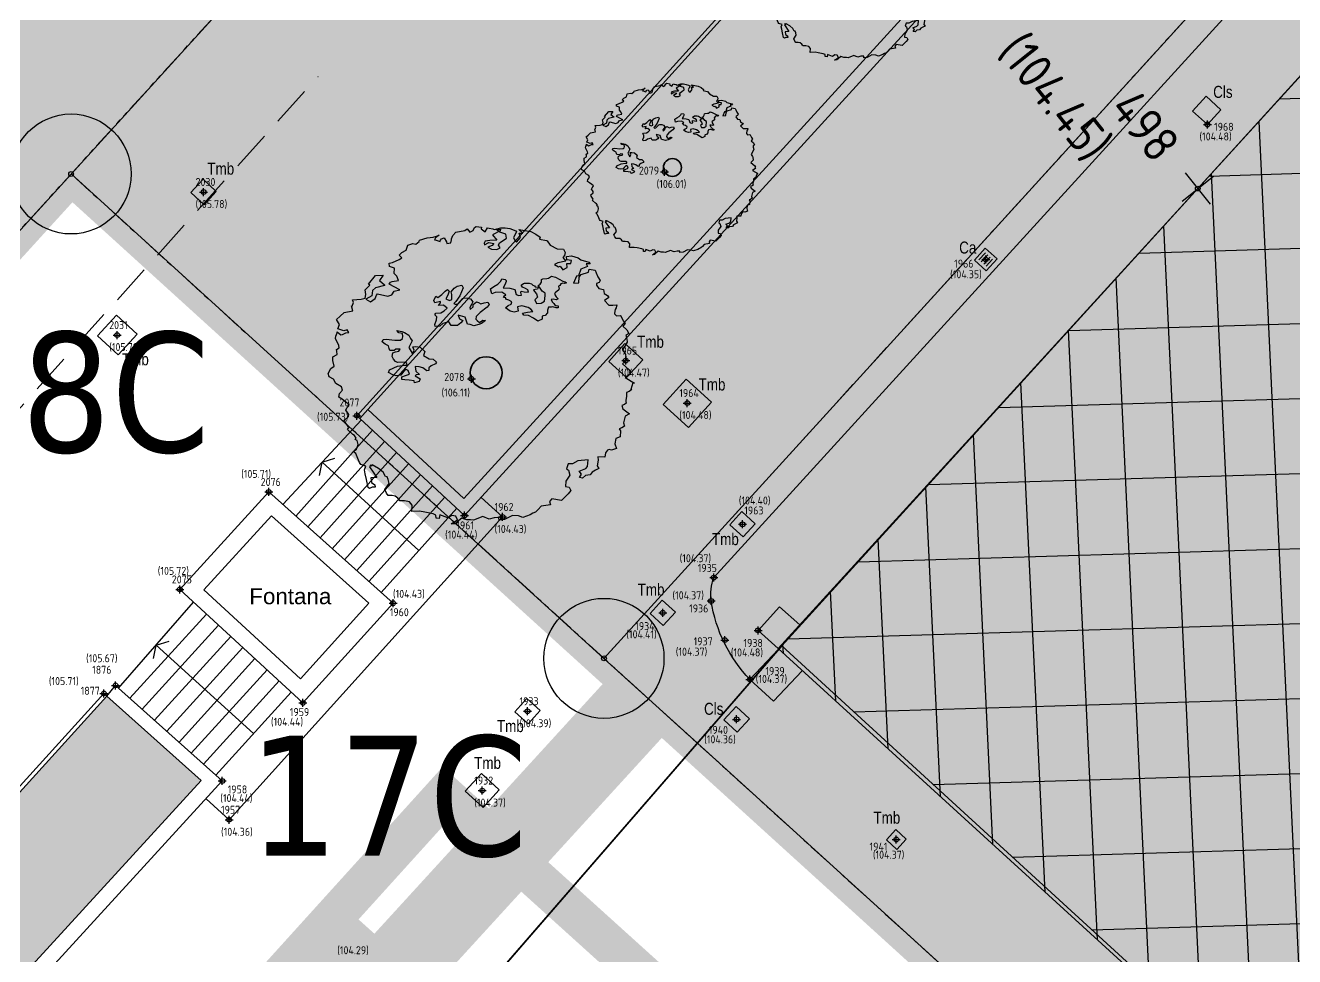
# Model space of a CAD drawing. Extents: x 9555 to 11275, y -8412 to -6382.
# Drawn here: x 10387.42 to 10419.14, y -7911.2 to -7887.91 of the extents above; entities that cross this region are included whole.
import ezdxf
from ezdxf.enums import TextEntityAlignment as Align

# ---------------------------------------------------------------- set-up
doc = ezdxf.new("R2010")
doc.units = 0
doc.header["$MEASUREMENT"] = 0
doc.header["$XCLIPFRAME"] = 2
doc.header["$PDMODE"] = 33
doc.header["$PDSIZE"] = 0.12
for name, pattern in [('DASHEDX2', [1.5, 1, -0.5]), ('PHANTOM2', [1.25, 0.625, -0.125, 0.125, -0.125, 0.125, -0.125]), ('TRATTEGGIATA', [0.75, 0.5, -0.25])]:
    doc.linetypes.add(name, pattern=pattern)
doc.layers.get('0').update_dxf_attribs({"color": 53, "lineweight": 50})
for name, color, linetype in [('01_PROG', 7, 'Continuous'), ('02_CAT', 7, 'Continuous'), ('Conf Lotti-Retino', 253, 'Continuous'), ('Conf Lotti_xLIMITE Comparto', 30, 'DASHEDX2'), ('Conf-N', 7, 'Continuous'), ('Conf-P', 2, 'Continuous'), ('Fgl-Cat_Txt-DivisioneAllegati', 161, 'DASHEDX2'), ('GE_9632-PUNTI', 8, 'Continuous'), ('GE_9632-SIMBOLI', 8, 'Continuous'), ('GEI-Nome_P', 6, 'Continuous'), ('GEI-Punti', 7, 'Continuous'), ('Gei-Punti_3D', 3, 'Continuous'), ('GEI-Quote_P', 3, 'Continuous'), ('GEI-Simboli', 6, 'Continuous'), ('Immagine', 181, 'Continuous'), ('Ril-Aiuola_Retino', 85, 'Continuous'), ('Ril-Albero', 104, 'Continuous'), ('Ril-Fabbr_Retino', 8, 'Continuous'), ('Ril-Fontana', 6, 'Continuous'), ('Ril-Muro', 6, 'Continuous'), ('Ril-Strada', 4, 'Continuous'), ('Ril-Strada_Marciapiede', 4, 'Continuous'), ('Ril-Struttura_Scale', 4, 'Continuous'), ('Ril-Tomb_CADITOIA-Chiusino', 5, 'Continuous'), ('Ril-Tomb_CEMENTO-Cls', 5, 'Continuous'), ('Ril-Tombino', 5, 'Continuous')]:
    doc.layers.add(name, color=color, linetype=linetype)
for name, color, linetype, lineweight in [('Conf Lotti', 2, 'PHANTOM2', 30), ('Fgl.957D_Estratto', 162, 'Continuous', 30), ('Fgl.957E_Estratto', 5, 'Continuous', 30), ('Fr01 Fgl. 957D', 140, 'Continuous', 30), ('Fr02 Fgl. 957E', 150, 'Continuous', 30), ('Ril-Albero_Tronco', 3, 'Continuous', 35), ('Ril-Fabbr', 9, 'Continuous', 30), ('x Area Rilievo', 1, 'Continuous', 15)]:
    doc.layers.add(name, color=color, linetype=linetype, lineweight=lineweight)
doc.layers.add('Gei-Nome_p(OFF)', color=251, linetype='Continuous', plot=False)
doc.styles.add('Arial', font='arial.ttf')
doc.styles.add('HELVLA', font='helvl', dxfattribs={"width": 0.8})
doc.styles.get("Standard").update_dxf_attribs({"font": 'isocp.shx'})
doc.styles.add('Tahoma', font='tahoma.ttf')
picture_1 = doc.add_image_def('image1.png', size_in_pixel=(3510, 4950))
picture_2 = doc.add_image_def('image2.png', size_in_pixel=(4950, 3510))
picture_3 = doc.add_image_def('image3.png', size_in_pixel=(3510, 4950))

# ---------------------------------------------------------------- blocks, each defined once
blk = doc.blocks.new('ALB_PINO')
at = {"layer": 'Ril-Albero'}
for points in [[(0.996, -1.089), (0.965, -1.084), (0.987, -1.048), (0.96, -1.019), (1.029, -0.991), (1.049, -0.971), (1.054, -0.9), (0.948, -0.913), (0.894, -0.943), (0.846, -0.942), (0.829, -0.995), (0.851, -1.007), (0.866, -1.058), (0.822, -1.122), (0.82, -1.177), (0.859, -1.184), (0.876, -1.219), (0.846, -1.254), (0.778, -1.322), (0.678, -1.303), (0.656, -1.332), (0.666, -1.365), (0.568, -1.38), (0.538, -1.414), (0.509, -1.441), (0.483, -1.452), (0.456, -1.471), (0.379, -1.497), (0.334, -1.481), (0.271, -1.478), (0.191, -1.519), (0.134, -1.525), (0.131, -1.501), (0.115, -1.498), (0.083, -1.5), (0.032, -1.515), (-0.035, -1.487), (-0.13, -1.526), (-0.161, -1.52), (-0.201, -1.521), (-0.253, -1.503), (-0.301, -1.543), (-0.32, -1.563), (-0.36, -1.564), (-0.296, -1.52), (-0.314, -1.484), (-0.353, -1.478), (-0.397, -1.502), (-0.479, -1.471), (-0.486, -1.509), (-0.517, -1.504), (-0.519, -1.472), (-0.549, -1.458), (-0.634, -1.443), (-0.688, -1.433), (-0.769, -1.435), (-0.765, -1.371), (-0.791, -1.335), (-0.845, -1.325), (-0.893, -1.325), (-0.899, -1.315), (-0.912, -1.297), (-0.94, -1.276), (-0.971, -1.271), (-1.011, -1.271), (-1.03, -1.244), (-1.048, -1.209), (-1.004, -1.145), (-1.013, -1.103), (-1.024, -1.077), (-1.039, -1.075), (-1.063, -1.03), (-1.112, -0.99), (-1.178, -0.954), (-1.188, -0.968), (-1.193, -0.951), (-1.205, -0.973), (-1.129, -1.082), (-1.193, -1.087), (-1.186, -1.136), (-1.15, -1.158), (-1.147, -1.183), (-1.179, -1.185), (-1.205, -1.196), (-1.219, -1.186), (-1.236, -1.103), (-1.25, -1.045), (-1.258, -1.003), (-1.244, -0.966), (-1.296, -0.948), (-1.309, -0.93), (-1.32, -0.904), (-1.348, -0.835), (-1.376, -0.814), (-1.34, -0.789), (-1.324, -0.744), (-1.332, -0.702), (-1.354, -0.691), (-1.343, -0.676), (-1.362, -0.649), (-1.377, -0.639), (-1.432, -0.589), (-1.42, -0.567), (-1.458, -0.512), (-1.461, -0.488), (-1.423, -0.454), (-1.419, -0.431), (-1.432, -0.413), (-1.451, -0.386), (-1.439, -0.364), (-1.419, -0.343), (-1.417, -0.328), (-1.445, -0.307), (-1.487, -0.275), (-1.523, -0.253), (-1.516, -0.214), (-1.486, -0.18), (-1.496, -0.146), (-1.554, -0.112), (-1.578, -0.067), (-1.621, -0.043), (-1.631, -0.01), (-1.606, 0.042), (-1.569, 0.067), (-1.583, 0.125), (-1.584, 0.165), (-1.539, 0.189), (-1.542, 0.222), (-1.546, 0.239), (-1.519, 0.258), (-1.523, 0.282), (-1.558, 0.352), (-1.554, 0.376), (-1.539, 0.413), (-1.538, 0.421), (-1.503, 0.391), (-1.486, 0.396), (-1.451, 0.413), (-1.451, 0.413), (-1.419, 0.415), (-1.438, 0.443), (-1.472, 0.433), (-1.532, 0.452), (-1.516, 0.497), (-1.546, 0.55), (-1.508, 0.583), (-1.469, 0.624), (-1.378, 0.64), (-1.393, 0.69), (-1.386, 0.689), (-1.371, 0.726), (-1.382, 0.752), (-1.293, 0.76), (-1.251, 0.769), (-1.244, 0.807), (-1.252, 0.856), (-1.203, 0.904), (-1.217, 0.914), (-1.142, 1.006), (-1.066, 1.007), (-1.102, 0.953), (-1.05, 0.908), (-1.052, 0.9), (-1.144, 0.877), (-1.173, 0.85), (-1.183, 0.796), (-1.245, 0.759), (-1.194, 0.734), (-1.148, 0.766), (-1.133, 0.803), (-1.123, 0.817), (-1.016, 0.79), (-0.973, 0.806), (-0.95, 0.842), (-0.892, 0.856), (-1.001, 0.915), (-0.989, 0.937), (-0.972, 0.942), (-0.906, 0.954), (-0.923, 0.997), (-0.949, 1.026), (-0.947, 1.081), (-1, 1.099), (-1.002, 1.131), (-0.969, 1.141), (-0.9, 1.169), (-0.872, 1.188), (-0.899, 1.216), (-0.87, 1.243), (-0.826, 1.267), (-0.809, 1.32), (-0.758, 1.335), (-0.727, 1.329), (-0.691, 1.355), (-0.688, 1.37), (-0.611, 1.396), (-0.546, 1.4), (-0.513, 1.41), (-0.487, 1.422), (-0.523, 1.396), (-0.535, 1.374), (-0.527, 1.373), (-0.475, 1.356), (-0.472, 1.371), (-0.461, 1.385), (-0.435, 1.396), (-0.411, 1.352), (-0.406, 1.335), (-0.365, 1.344), (-0.359, 1.375), (-0.358, 1.383), (-0.343, 1.42), (-0.313, 1.454), (-0.222, 1.47), (-0.195, 1.489), (-0.182, 1.471), (-0.169, 1.452), (-0.134, 1.47), (-0.121, 1.5), (-0.103, 1.512), (-0.049, 1.503), (-0.051, 1.487), (-0.009, 1.456), (0.015, 1.499), (0.03, 1.496), (0.069, 1.489), (0.083, 1.479), (0.148, 1.483), (0.145, 1.468), (0.066, 1.426), (0.111, 1.37), (0.039, 1.367), (-0.01, 1.36), (-0.022, 1.338), (-0.017, 1.321), (0.027, 1.345), (0.081, 1.336), (0.062, 1.315), (0.019, 1.299), (0.055, 1.276), (0.11, 1.274), (0.145, 1.292), (0.126, 1.319), (0.126, 1.319), (0.138, 1.341), (0.175, 1.367), (0.211, 1.392), (0.203, 1.433), (0.142, 1.452), (0.1, 1.484), (0.151, 1.499), (0.198, 1.498), (0.245, 1.49), (0.29, 1.474), (0.29, 1.474), (0.312, 1.462), (0.31, 1.454), (0.284, 1.395), (0.295, 1.369), (0.315, 1.349), (0.356, 1.398), (0.34, 1.441), (0.38, 1.442), (0.339, 1.481), (0.463, 1.459), (0.514, 1.433), (0.557, 1.402), (0.553, 1.379), (0.622, 1.366), (0.63, 1.365), (0.662, 1.319), (0.735, 1.282), (0.798, 1.278), (0.816, 1.243), (0.81, 1.212), (0.791, 1.192), (0.824, 1.154), (0.741, 1.137), (0.706, 1.119), (0.749, 1.096), (0.766, 1.101), (0.792, 1.064), (0.836, 1.088), (0.835, 1.128), (0.875, 1.129), (0.881, 1.16), (0.834, 1.168), (0.832, 1.2), (0.881, 1.208), (0.95, 1.187), (0.978, 1.166), (1.062, 1.143), (1.074, 1.125), (1.034, 1.124), (1.046, 1.098), (0.977, 1.071), (0.956, 1.002), (0.932, 0.999), (0.902, 0.924), (0.959, 0.93), (0.961, 0.986), (0.982, 1.014), (1.059, 1.04), (1.065, 1.071), (1.126, 1.06), (1.138, 1.034), (1.154, 0.991), (1.179, 0.954), (1.168, 0.933), (1.142, 0.921), (1.139, 0.906), (1.164, 0.869), (1.211, 0.861), (1.219, 0.819), (1.255, 0.797), (1.268, 0.779), (1.222, 0.747), (1.269, 0.699), (1.309, 0.699), (1.35, 0.7), (1.344, 0.669), (1.333, 0.655), (1.326, 0.616), (1.325, 0.609), (1.346, 0.589), (1.386, 0.59), (1.393, 0.588), (1.416, 0.536), (1.435, 0.509), (1.414, 0.481), (1.455, 0.442), (1.473, 0.406), (1.445, 0.387), (1.449, 0.363), (1.457, 0.321), (1.456, 0.314), (1.41, 0.234), (1.435, 0.198), (1.441, 0.188), (1.447, 0.132), (1.408, 0.091), (1.477, 0.03), (1.489, 0.012), (1.48, 0.006), (1.492, -0.02), (1.475, -0.025), (1.438, -0.051), (1.532, -0.107), (1.516, -0.105), (1.496, -0.173), (1.504, -0.174), (1.477, -0.193), (1.451, -0.205), (1.451, -0.245), (1.444, -0.283), (1.442, -0.299), (1.447, -0.316), (1.428, -0.328), (1.402, -0.34), (1.412, -0.373), (1.483, -0.426), (1.438, -0.45), (1.418, -0.518), (1.428, -0.552), (1.401, -0.571), (1.375, -0.582), (1.387, -0.6), (1.384, -0.664), (1.341, -0.68), (1.331, -0.734), (1.346, -0.785), (1.296, -0.8), (1.272, -0.795), (1.255, -0.8), (1.234, -0.829), (1.226, -0.875), (1.155, -0.87), (1.157, -0.903), (1.146, -0.964), (1.165, -0.992), (1.13, -1.009), (1.095, -1.027), (1.074, -1.055), (1.025, -1.062)], [(0.722, 0.669), (0.688, 0.681), (0.677, 0.679), (0.646, 0.676), (0.635, 0.647), (0.633, 0.619), (0.609, 0.591), (0.588, 0.587), (0.579, 0.583), (0.58, 0.554), (0.534, 0.532), (0.488, 0.563), (0.436, 0.592), (0.388, 0.596), (0.374, 0.616), (0.427, 0.625), (0.484, 0.632), (0.461, 0.656), (0.434, 0.674), (0.369, 0.693), (0.323, 0.682), (0.332, 0.635), (0.291, 0.627), (0.247, 0.637), (0.2, 0.672), (0.229, 0.695), (0.257, 0.707), (0.265, 0.731), (0.235, 0.751), (0.204, 0.759), (0.205, 0.774), (0.179, 0.779), (0.191, 0.793), (0.205, 0.806), (0.162, 0.833), (0.093, 0.828), (0.058, 0.814), (0.045, 0.867), (0.081, 0.891), (0.12, 0.915), (0.15, 0.945), (0.162, 0.97), (0.197, 0.965), (0.207, 0.954), (0.208, 0.942), (0.193, 0.907), (0.176, 0.878), (0.244, 0.875), (0.296, 0.86), (0.31, 0.81), (0.338, 0.797), (0.364, 0.8), (0.359, 0.83), (0.362, 0.844), (0.393, 0.835), (0.436, 0.833), (0.432, 0.855), (0.407, 0.871), (0.375, 0.886), (0.362, 0.905), (0.387, 0.922), (0.398, 0.926), (0.445, 0.926), (0.469, 0.918), (0.483, 0.906), (0.501, 0.899), (0.507, 0.889), (0.54, 0.883), (0.531, 0.865), (0.506, 0.86), (0.49, 0.858), (0.5, 0.841), (0.522, 0.816), (0.531, 0.78), (0.503, 0.752), (0.52, 0.715), (0.57, 0.72), (0.602, 0.74), (0.606, 0.763), (0.609, 0.8), (0.609, 0.823), (0.579, 0.844), (0.552, 0.886), (0.536, 0.901), (0.557, 0.916), (0.571, 0.936), (0.572, 0.963), (0.586, 0.971), (0.627, 0.975), (0.646, 0.976), (0.677, 0.997), (0.715, 0.986), (0.793, 0.946), (0.817, 0.941), (0.832, 0.929), (0.81, 0.922), (0.793, 0.925), (0.771, 0.919), (0.76, 0.902), (0.748, 0.895), (0.756, 0.865), (0.752, 0.856), (0.714, 0.825), (0.706, 0.811), (0.724, 0.785), (0.743, 0.764), (0.724, 0.753), (0.693, 0.76), (0.672, 0.758), (0.683, 0.734), (0.699, 0.717), (0.706, 0.705), (0.72, 0.696), (0.745, 0.69), (0.744, 0.671)], [(-0.5, 0.779), (-0.459, 0.809), (-0.424, 0.842), (-0.4, 0.861), (-0.381, 0.842), (-0.397, 0.803), (-0.417, 0.764), (-0.38, 0.748), (-0.353, 0.757), (-0.355, 0.807), (-0.361, 0.836), (-0.332, 0.874), (-0.3, 0.893), (-0.251, 0.905), (-0.238, 0.878), (-0.272, 0.796), (-0.315, 0.736), (-0.335, 0.716), (-0.32, 0.707), (-0.296, 0.709), (-0.244, 0.767), (-0.223, 0.774), (-0.19, 0.772), (-0.161, 0.762), (-0.138, 0.731), (-0.151, 0.704), (-0.17, 0.675), (-0.166, 0.652), (-0.134, 0.68), (-0.133, 0.705), (-0.099, 0.734), (-0.079, 0.726), (-0.055, 0.711), (-0.022, 0.723), (0.019, 0.73), (0.03, 0.706), (0.01, 0.678), (-0.062, 0.624), (-0.102, 0.58), (-0.106, 0.554), (-0.092, 0.538), (-0.068, 0.52), (-0.036, 0.542), (-0.006, 0.539), (-0.049, 0.509), (-0.074, 0.497), (-0.127, 0.486), (-0.164, 0.498), (-0.194, 0.503), (-0.217, 0.575), (-0.29, 0.595), (-0.275, 0.557), (-0.241, 0.539), (-0.26, 0.516), (-0.297, 0.488), (-0.363, 0.488), (-0.384, 0.526), (-0.449, 0.509), (-0.479, 0.482), (-0.527, 0.479), (-0.532, 0.5), (-0.513, 0.545), (-0.511, 0.578), (-0.53, 0.597), (-0.521, 0.615), (-0.467, 0.62), (-0.434, 0.641), (-0.403, 0.667), (-0.44, 0.697), (-0.491, 0.694), (-0.471, 0.722), (-0.472, 0.735), (-0.53, 0.722), (-0.541, 0.746), (-0.519, 0.791)], [(-0.743, -0.084), (-0.794, -0.076), (-0.842, -0.074), (-0.872, -0.071), (-0.872, -0.044), (-0.833, -0.028), (-0.791, -0.014), (-0.806, 0.023), (-0.832, 0.036), (-0.866, -0.001), (-0.882, -0.026), (-0.929, -0.032), (-0.966, -0.023), (-1.009, 0.003), (-0.999, 0.031), (-0.917, 0.066), (-0.844, 0.077), (-0.816, 0.077), (-0.819, 0.094), (-0.838, 0.109), (-0.916, 0.105), (-0.936, 0.115), (-0.958, 0.14), (-0.971, 0.167), (-0.966, 0.206), (-0.937, 0.216), (-0.903, 0.223), (-0.89, 0.242), (-0.932, 0.244), (-0.95, 0.228), (-0.996, 0.231), (-1.004, 0.251), (-1.01, 0.278), (-1.042, 0.294), (-1.075, 0.318), (-1.066, 0.342), (-1.032, 0.348), (-0.944, 0.335), (-0.884, 0.338), (-0.863, 0.354), (-0.861, 0.375), (-0.866, 0.405), (-0.904, 0.412), (-0.923, 0.435), (-0.872, 0.426), (-0.845, 0.416), (-0.8, 0.387), (-0.783, 0.352), (-0.764, 0.328), (-0.8, 0.26), (-0.762, 0.194), (-0.745, 0.232), (-0.757, 0.269), (-0.727, 0.272), (-0.682, 0.265), (-0.634, 0.219), (-0.647, 0.177), (-0.589, 0.143), (-0.548, 0.141), (-0.512, 0.11), (-0.524, 0.09), (-0.568, 0.072), (-0.594, 0.05), (-0.594, 0.024), (-0.613, 0.018), (-0.654, 0.051), (-0.692, 0.06), (-0.733, 0.064), (-0.728, 0.017), (-0.69, -0.018), (-0.724, -0.023), (-0.732, -0.033), (-0.682, -0.065), (-0.691, -0.09), (-0.739, -0.106)]]:
    blk.add_lwpolyline(points, close=True, dxfattribs=at)
at = {"layer": 'Ril-Albero', "const_width": 0.15, "flags": 128}
blk.add_lwpolyline([(-0.075, 0, 1), (0.075, 0, 1)], format="xyb", close=True, dxfattribs=at)
blk = doc.blocks.new('TCa-a')
at = {"layer": 'Ril-Tomb_CADITOIA-Chiusino'}
for p, q in [((-0.15, 0.15), (0.15, 0.15)), ((-0.15, 0.05), (0.15, 0.05)), ((-0.15, -0.05), (0.15, -0.05)), ((-0.15, -0.15), (0.15, -0.15))]:
    blk.add_line(p, q, dxfattribs=at)
blk.add_lwpolyline([(-0.25, -0.25), (0.25, -0.25), (0.25, 0.25), (-0.25, 0.25)], close=True, dxfattribs=at)
blk = doc.blocks.new('P-Lotto')
at = {"layer": 'Conf-N'}
blk.add_circle((0, 0), 1.5, dxfattribs=at)
at = {"layer": 'Conf-P'}
blk.add_point((0, 0), dxfattribs=at)
blk = doc.blocks.new('20043-1_Prog-Confini')
at = {"layer": 'Conf Lotti-Retino'}
h = blk.add_hatch(color=256, dxfattribs=at)
h.paths.add_polyline_path([(10440.904, -7860.831), (10481.594, -7897.835), (10443.955, -7939.223), (10455.053, -7949.315), (10501.476, -7898.267), (10547.189, -7848.002), (10411.97, -7725.031), (10340.578, -7745.23), (10225.512, -7871.756), (10219.572, -7866.354), (10165.524, -7925.785), (10195.694, -7953.18), (10249.907, -8002.481), (10270.622, -8021.32), (10278.897, -8012.22), (10188.639, -7930.138), (10307.726, -7799.19), (10366.912, -7853.014), (10397.984, -7881.272), (10388.565, -7891.63), (10401.881, -7903.74)])
h.paths.add_polyline_path([(10406.058, -7872.394), (10374.985, -7844.136), (10315.8, -7790.312), (10347.147, -7755.842), (10408.825, -7738.391), (10442.939, -7769.415), (10528.018, -7846.787), (10491.686, -7886.738), (10437.68, -7837.623)], flags=16)
for points in [[(10366.912, -7853.014), (10397.984, -7881.272), (10370.399, -7911.605), (10339.327, -7883.347)], [(10440.904, -7860.831), (10401.881, -7903.74), (10442.571, -7940.744), (10481.594, -7897.835)]]:
    blk.add_hatch(color=43, dxfattribs=at).paths.add_polyline_path(points)
at = {"layer": 'Conf Lotti'}
for p, q in [((10440.904, -7860.831), (10401.881, -7903.74)), ((10220.161, -8076.806), (10397.984, -7881.272)), ((10388.565, -7891.63), (10442.571, -7940.744))]:
    blk.add_line(p, q, dxfattribs=at)
at = {"layer": 'Conf Lotti_xLIMITE Comparto', "const_width": 1}
blk.add_lwpolyline([(10220.161, -8076.806), (10388.565, -7891.63), (10442.571, -7940.744), (10443.955, -7939.223), (10542.721, -8029.042), (10562.905, -8006.848), (10508.899, -7957.733), (10535.138, -7928.88), (10501.476, -7898.267), (10547.189, -7848.002), (10411.97, -7725.031), (10340.578, -7745.23), (10225.512, -7871.756), (10219.572, -7866.354), (10165.524, -7925.785), (10195.694, -7953.18), (10145.19, -8008.626)], close=True, dxfattribs=at)
at = {"layer": 'Conf-P'}
for p in [(10388.565, -7891.63), (10401.881, -7903.74)]:
    blk.add_blockref('P-Lotto', p, dxfattribs=at)
at = {"layer": 'Conf-N', "style": 'Tahoma'}
for s, p in [('18C', (10385.061, -7898.582)), ('17C', (10393.002, -7908.677))]:
    blk.add_text(s, height=3, dxfattribs=at).set_placement(p)
blk = doc.blocks.new('-Fgl. 957D Estratto Foglio Intero_PostFR1')
at = {"layer": 'Immagine'}
image = blk.add_image(picture_1, insert=(10047.107, -8052.467), size_in_units=(594.323, 838.148), rotation=0.001621, dxfattribs=at)
image.set_boundary_path([(307.502, 335.181), (3170.12, 4586.921)])
image.dxf.flags = 15
blk = doc.blocks.new('-Fgl. 957E Estratto Foglio Intero_PostFR2')
at = {"layer": 'Immagine'}
image = blk.add_image(picture_2, insert=(9917.284, -8422.509), size_in_units=(838.183, 594.348), rotation=0.00109, dxfattribs=at)
image.set_boundary_path([(308.756, 193.629), (4680.161, 3410.458)])
image.dxf.flags = 15
blk = doc.blocks.new('-Fgl. 958 Estratto Foglio Intero_PostFR3')
at = {"layer": 'Immagine'}
image = blk.add_image(picture_3, insert=(9716.786, -8308.175), size_in_units=(1485.814, 2095.379), rotation=-0.001044, dxfattribs=at)
image.set_boundary_path([(486.986, 415.0435), (2987.88, 4584.8433)])
image.dxf.flags = 15
blk = doc.blocks.new('- Fogli_Unione (Estratti_20043_SpostatoComeAll.957E_SuRIL_PostFR1-FR2-FR3 (2021-02-08)')
for name in ['-Fgl. 958 Estratto Foglio Intero_PostFR3', '-Fgl. 957D Estratto Foglio Intero_PostFR1', '-Fgl. 957E Estratto Foglio Intero_PostFR2']:
    blk.add_blockref(name, (0, 0))
blk = doc.blocks.new('2493-1_PostFRAZ')
at = {"layer": 'Fgl.957D_Estratto', "lineweight": -3}
h = blk.add_hatch(dxfattribs=at)
h.set_pattern_fill('ANSI31', color=174, scale=15, angle=316.7312, style=0)
h.set_pattern_definition([(1.731223, (-72.3912, -337.6289), (-0.05664553, 1.87414415), [])])
h.paths.add_polyline_path([(10406.326, -7903.43), (10440.256, -7866.1), (10476.367, -7899.375), (10465.25, -7911.56), (10464.321, -7910.712), (10463.938, -7911.067), (10461.905, -7909.213), (10462.256, -7908.828), (10461.514, -7908.151), (10453.625, -7916.905), (10457.308, -7920.266), (10442.462, -7936.539)])
at = {"layer": 'Fgl-Cat_Txt-DivisioneAllegati', "const_width": 2}
blk.add_lwpolyline([(10702.686, -8099.801), (10705.703, -8097.601), (10664.995, -8032.71), (10624.259, -7971.584), (10623.508, -7972.543), (10605.077, -7944.282), (10562.182, -7879.895), (10525.19, -7921.143), (10505.715, -7903.79), (10497.194, -7913.056), (10472.275, -7892.921), (10440.452, -7863.619), (10396.214, -7912.031), (10395.176, -7911.098), (10388.238, -7918.529), (10387.581, -7917.808), (10339.974, -7969.724), (10333.592, -7976.514), (10323.136, -7967.248), (10242.662, -7892.829), (10231.648, -7862.037)], dxfattribs=at)
at = {"layer": 'Fgl.957D_Estratto'}
blk.add_lwpolyline([(10246.977, -7899.376), (10263.113, -7914.548), (10321.693, -7968.84), (10333.582, -7979.537), (10341.571, -7971.121), (10387.518, -7920.834), (10388.261, -7921.57), (10395.947, -7913.339), (10396.94, -7914.254), (10406.326, -7903.43), (10440.256, -7866.1), (10476.367, -7899.375), (10497.156, -7915.257), (10506.086, -7905.521), (10525.673, -7923.37), (10562.243, -7882.954)], dxfattribs=at)
at = {"layer": 'Fgl.957E_Estratto'}
for points in [[(10701.597, -8098.12), (10703.243, -8096.898), (10670.76, -8043.613), (10623.97, -7975.197), (10619.426, -7968.79), (10603.554, -7945.285), (10562.243, -7882.954), (10525.673, -7923.37), (10506.086, -7905.521), (10497.156, -7915.257), (10476.367, -7899.375), (10440.256, -7866.1), (10406.326, -7903.43), (10396.94, -7914.254), (10395.947, -7913.339), (10388.261, -7921.57), (10387.518, -7920.834), (10341.571, -7971.121), (10333.582, -7979.537), (10321.693, -7968.84), (10263.113, -7914.548), (10246.977, -7899.376)], [(10406.326, -7903.43), (10442.462, -7936.539), (10457.308, -7920.266), (10453.625, -7916.905), (10461.514, -7908.151), (10462.256, -7908.828), (10461.905, -7909.213), (10463.938, -7911.067), (10464.321, -7910.712), (10465.25, -7911.56), (10476.367, -7899.375)]]:
    blk.add_lwpolyline(points, dxfattribs=at)
at = {"layer": 'Fr01 Fgl. 957D'}
for p, q in [((10319.878, -7967.157), (10397.984, -7881.272)), ((10401.881, -7903.74), (10388.565, -7891.63))]:
    blk.add_line(p, q, dxfattribs=at)
blk.add_lwpolyline([(10478.625, -7901.1), (10481.594, -7897.835), (10440.904, -7860.831), (10401.881, -7903.74), (10404.216, -7905.864)], dxfattribs=at)
at = {"layer": 'Fr02 Fgl. 957E'}
blk.add_lwpolyline([(10404.216, -7905.864), (10442.571, -7940.744), (10478.625, -7901.1)], dxfattribs=at)
at = {"layer": '02_CAT'}
blk.add_blockref('- Fogli_Unione (Estratti_20043_SpostatoComeAll.957E_SuRIL_PostFR1-FR2-FR3 (2021-02-08)', (2.401, 6.764), dxfattribs=at)

msp = doc.modelspace()

# ---------------------------------------------------------------- hatches: boundary and pattern name
at = {"layer": 'Ril-Aiuola_Retino'}
h = msp.add_hatch(dxfattribs=at)
h.set_pattern_fill('TEXTURE', color=256, scale=1.5, angle=90)
h.set_pattern_definition([(90, (-0.72, 1.08), (-1.14, 0.66), [0.06, -1.005, 0.045, -0.435, 0.09, -1.065]), (100, (-1.335, 0.795), (-1.42672142, 0.40338068), [0.105, -0.255, 0.135, -0.795, 0.075, -0.99]), (110, (-0.855, 0.645), (-1.104881267, 0.66735477), [0.12, -0.825, 0.105, -0.615, 0.075, -0.48]), (120, (-0.765, 1.08), (-1.27025934, -0.10984628), [0.075, -0.495, 0.06, -0.735, 0.045, -0.975]), (130, (-1.095, 0.66), (-1.081851777, 0.169179587), [0.06, -0.66, 0.045, -0.42, 0.12, -0.765]), (140, (-0.555, 0.885), (-1.17866747, -0.40123932), [0.03, -0.555, 0.075, -0.915, 0.09, -0.465]), (150, (-0.66, 0.93), (-1.11853829, -0.49736515), [0.075, -0.615, 0.03, -0.72, 0.06, -0.555]), (160, (-0.48, 0.765), (-1.07793424, -0.54946135), [0.045, -0.285, 0.09, -0.48, 0.06, -0.66]), (170, (-1.365, 0.84), (-0.82359725, -1.04282672), [0.105, -0.66, 0.045, -0.78, 0.09, -0.735]), (180, (-0.72, 0.93), (-0.555, -1.32), [0.09, -0.465, 0.06, -0.915, 0.03, -0.93]), (190, (-1.185, 0.69), (-0.72572646, -1.239857295), [0.105, -0.585, 0.09, -0.48, 0.105, -1.095]), (200, (-0.33, 0.585), (-0.40845569, -1.20220171), [0.12, -0.39, 0.06, -0.795, 0.09, -0.87]), (210, (-0.51, 0.18), (-0.14246134, -1.43324972), [0.075, -1.005, 0.09, -0.465, 0.105, -0.615]), (220, (-0.18, 0.51), (-0.356330406, -1.395538836), [0.045, -0.33, 0.06, -0.645, 0.12, -0.84]), (230, (-1.38, 0.06), (0.17102844, -1.10298426), [0.09, -0.54, 0.105, -0.465, 0.06, -0.63]), (240, (-0.09, 1.305), (0.60383629, -1.02412486), [0.06, -0.42, 0.12, -0.93, 0.105, -0.855]), (250, (-0.93, 0.315), (0.81214345, -1.18950537), [0.09, -0.63, 0.075, -0.57, 0.06, -0.915]), (260, (-0.57, 0.405), (0.845615826, -1.078220235), [0.135, -0.495, 0.09, -0.675, 0.12, -0.66])])
h.paths.add_polyline_path([(10421.277, -7874.588), (10418.837, -7872.375), (10418.767, -7872.375), (10415.857, -7875.578), (10418.298, -7877.866)])
h.paths.add_polyline_path([(10418.625, -7874.349, -1), (10419.125, -7874.349, -1)], flags=16)
h.paths.add_polyline_path([(10366.64, -7934.316), (10366.22, -7933.14, -0.221447), (10363.715, -7933.153), (10356.141, -7941.233), (10348.064, -7950.231, 0.679608), (10350.238, -7952.359), (10350.758, -7952.048), (10350.541, -7951.847), (10357.644, -7944.175)])
h.paths.add_polyline_path([(10356.517, -7942.781), (10356.15, -7943.19), (10355.74, -7942.823), (10356.108, -7942.413)], flags=16)
h.paths.add_polyline_path([(10354.108, -7945.641), (10353.574, -7946.236), (10352.979, -7945.701), (10353.513, -7945.106)], flags=16)
h.paths.add_polyline_path([(10376.527, -7923.496), (10374.281, -7921.441), (10374.273, -7921.441), (10371.294, -7924.727), (10371.191, -7925.686), (10370.474, -7926.5), (10370.474, -7926.451), (10369.553, -7926.669), (10369.065, -7927.265), (10372.366, -7928.042)])
edge = h.paths.add_edge_path(flags=16)
edge.add_ellipse((10370.869, -7926.24), major_axis=(-0.158, -0.158), ratio=0.447214, start_angle=0, end_angle=360)
edge.add_line((10371.033, -7926.24), (10370.988, -7926.24))
edge.add_ellipse((10370.869, -7926.24), major_axis=(-0.158, -0.158), ratio=0.447214, start_angle=0, end_angle=360)
edge.add_line((10370.705, -7926.24), (10370.749, -7926.24))
edge = h.paths.add_edge_path(flags=16)
edge.add_ellipse((10370.869, -7926.24), major_axis=(-0.158, -0.158), ratio=0.447214, start_angle=0, end_angle=360)
h.paths.add_polyline_path([(10391.814, -7906.792), (10389.46, -7904.684), (10376.513, -7918.969), (10378.775, -7921.04)])
h.paths.add_polyline_path([(10449.631, -7852.169), (10445.877, -7854.903), (10443.598, -7857.444), (10467.061, -7878.931), (10468.6, -7877.263), (10459.662, -7865.327)])
h.paths.add_polyline_path([(10447.756, -7858.176, -1), (10447.256, -7858.176, -1)], flags=16)
h.paths.add_polyline_path([(10452.923, -7862.827, -1), (10452.423, -7862.827, -1)], flags=16)
h.paths.add_polyline_path([(10457.617, -7867.317, -1), (10457.117, -7867.317, -1)], flags=16)
h.paths.add_polyline_path([(10461.858, -7871.503, -1), (10461.458, -7871.503, -1)], flags=16)
h.paths.add_polyline_path([(10466.48, -7875.691, -1), (10465.98, -7875.691, -1)], flags=16)
h.paths.add_polyline_path([(10442.633, -7852.719), (10439.683, -7850.073), (10437.07, -7852.987), (10438.942, -7854.663), (10439.942, -7853.545), (10440.925, -7854.546)])
h.paths.add_polyline_path([(10439.601, -7851.025, -1), (10440.201, -7851.025, -1)], flags=16)
h.paths.add_polyline_path([(10436.565, -7857.765), (10434.075, -7855.528), (10421.405, -7869.471), (10423.884, -7871.719)])
h.paths.add_polyline_path([(10432.223, -7859.253, -1), (10432.723, -7859.253, -1)], flags=16)
h.paths.add_polyline_path([(10428.227, -7864.357, -1), (10427.727, -7864.357, -1)], flags=16)
h.paths.add_polyline_path([(10423.728, -7869.501, -1), (10423.128, -7869.501, -1)], flags=16)
h.paths.add_polyline_path([(10415.899, -7880.521), (10413.419, -7878.239), (10395.983, -7897.519), (10398.381, -7899.745)])
h.paths.add_polyline_path([(10412.528, -7881.195, -1), (10413.228, -7881.195, -1)], flags=16)
h.paths.add_polyline_path([(10408.427, -7886.461, -1), (10407.927, -7886.461, -1)], flags=16)
h.paths.add_polyline_path([(10403.817, -7891.468, -1), (10403.367, -7891.468, -1)], flags=16)
h.paths.add_polyline_path([(10399.337, -7896.598, -1), (10398.537, -7896.598, -1)], flags=16)
edge = h.paths.add_edge_path()
edge.add_line((10337.975, -7966.122), (10345.57, -7957.795))
edge.add_arc((10344.121, -7956.981), 1.662, 330.6636, 483.5402)
edge.add_line((10343.203, -7955.595), (10335.607, -7963.922))
edge.add_arc((10337.056, -7964.736), 1.662, 150.6636, 303.5402)
edge = h.paths.add_edge_path(flags=16)
edge.add_ellipse((10343.602, -7955.995), major_axis=(0.125, 0.136), ratio=0.702703, start_angle=0, end_angle=360)
edge = h.paths.add_edge_path(flags=16)
edge.add_arc((10340.588, -7960.779), 0.2, 0, 360)
h.paths.add_polyline_path([(10356.194, -7942.401), (10356.793, -7942.401), (10356.793, -7941.978), (10356.194, -7941.978)], flags=24)
h.paths.add_polyline_path([(10337.612, -7962.717), (10338.203, -7963.256), (10338.743, -7962.665), (10338.152, -7962.126)], flags=16)
h.paths.add_polyline_path([(10336.928, -7963.891), (10337.371, -7964.296), (10337.775, -7963.852), (10337.332, -7963.448)], flags=16)
at = {"layer": 'Ril-Fabbr_Retino'}
h = msp.add_hatch(dxfattribs=at)
h.set_pattern_fill('ANSI31', color=256, scale=10, angle=47.7, style=2)
h.paths.add_polyline_path([(10406.233, -7903.498), (10442.491, -7936.6), (10456.701, -7920.95), (10451.83, -7916.52), (10452.207, -7916.106), (10451.645, -7915.594), (10459.192, -7907.308), (10459.753, -7907.82), (10460.063, -7907.48), (10464.926, -7911.908), (10476.351, -7899.311), (10471.003, -7894.412), (10440.281, -7866.148)])

# ---------------------------------------------------------------- linework, layer by layer
at = {"layer": 'GE_9632-PUNTI'}
msp.add_point((10416.72, -7891.995), dxfattribs=at)
at = {"layer": 'GE_9632-SIMBOLI'}
for p, q in [((10416.329, -7892.306), (10417.111, -7891.683)), ((10416.408, -7891.604), (10417.032, -7892.386))]:
    msp.add_line(p, q, dxfattribs=at)
at = {"layer": 'GEI-Punti'}
for p in [(10416.962, -7890.392), (10403.396, -7891.579), (10391.876, -7892.081), (10411.421, -7893.768), (10389.717, -7895.658), (10402.426, -7896.295), (10398.567, -7896.75), (10403.964, -7897.357), (10395.709, -7897.673), (10393.504, -7899.58), (10398.398, -7900.171), (10399.347, -7900.204), (10405.344, -7900.389), (10404.626, -7901.721), (10391.282, -7902.017), (10396.612, -7902.36), (10404.561, -7902.306), (10403.35, -7902.603), (10405.731, -7903.04), (10404.904, -7903.283), (10389.676, -7904.416), (10405.53, -7904.269), (10389.386, -7904.617), (10394.359, -7904.855), (10399.971, -7905.063), (10405.197, -7905.265), (10392.344, -7906.806), (10398.84, -7907.046), (10392.512, -7907.776), (10409.186, -7908.269)]:
    msp.add_point(p, dxfattribs=at)
at = {"layer": 'Gei-Punti_3D'}
for p in [(10416.962, -7890.392, 104.48), (10403.396, -7891.579, 106.006), (10391.876, -7892.081, 105.782), (10411.421, -7893.768, 104.347), (10389.717, -7895.658, 105.786), (10402.426, -7896.295, 104.474), (10398.567, -7896.75, 106.111), (10403.964, -7897.357, 104.481), (10395.709, -7897.673, 105.735), (10393.504, -7899.58, 105.714), (10398.398, -7900.171, 104.438), (10399.347, -7900.204, 104.425), (10405.344, -7900.389, 104.4), (10404.626, -7901.721, 104.367), (10391.282, -7902.017, 105.723), (10396.612, -7902.36, 104.428), (10404.561, -7902.306, 104.374), (10403.35, -7902.603, 104.406), (10405.731, -7903.04, 104.483), (10404.904, -7903.283, 104.374), (10389.676, -7904.416, 105.671), (10405.53, -7904.269, 104.371), (10389.386, -7904.617, 105.714), (10394.359, -7904.855, 104.44), (10399.971, -7905.063, 104.393), (10405.197, -7905.265, 104.357), (10392.344, -7906.806, 104.444), (10398.84, -7907.046, 104.371), (10392.512, -7907.776, 104.363), (10409.186, -7908.269, 104.371)]:
    msp.add_point(p, dxfattribs=at)
at = {"layer": 'GEI-Simboli'}
for p, q in [((10416.862, -7890.392), (10417.062, -7890.392)), ((10416.962, -7890.493), (10416.962, -7890.292)), ((10403.296, -7891.579), (10403.496, -7891.579)), ((10403.396, -7891.679), (10403.396, -7891.479)), ((10391.876, -7892.181), (10391.876, -7891.981)), ((10391.775, -7892.081), (10391.976, -7892.081)), ((10411.321, -7893.768), (10411.521, -7893.768)), ((10411.421, -7893.868), (10411.421, -7893.668)), ((10389.617, -7895.658), (10389.817, -7895.658)), ((10389.717, -7895.758), (10389.717, -7895.558)), ((10402.326, -7896.295), (10402.526, -7896.295)), ((10402.426, -7896.395), (10402.426, -7896.195)), ((10398.467, -7896.75), (10398.667, -7896.75)), ((10398.567, -7896.85), (10398.567, -7896.65)), ((10403.864, -7897.357), (10404.064, -7897.357)), ((10403.964, -7897.457), (10403.964, -7897.257)), ((10395.609, -7897.673), (10395.809, -7897.673)), ((10395.709, -7897.773), (10395.709, -7897.573)), ((10393.404, -7899.58), (10393.603, -7899.58)), ((10393.504, -7899.68), (10393.504, -7899.48)), ((10398.298, -7900.171), (10398.498, -7900.171)), ((10398.398, -7900.271), (10398.398, -7900.071)), ((10399.247, -7900.204), (10399.447, -7900.204)), ((10399.347, -7900.305), (10399.347, -7900.105)), ((10405.244, -7900.389), (10405.444, -7900.389)), ((10405.344, -7900.489), (10405.344, -7900.289)), ((10404.526, -7901.721), (10404.726, -7901.721)), ((10404.626, -7901.821), (10404.626, -7901.621)), ((10391.182, -7902.017), (10391.382, -7902.017)), ((10391.282, -7902.117), (10391.282, -7901.917)), ((10396.512, -7902.36), (10396.712, -7902.36)), ((10396.612, -7902.46), (10396.612, -7902.26)), ((10404.461, -7902.306), (10404.661, -7902.306)), ((10404.561, -7902.406), (10404.561, -7902.206)), ((10403.25, -7902.603), (10403.45, -7902.603)), ((10403.35, -7902.703), (10403.35, -7902.503)), ((10405.631, -7903.04), (10405.831, -7903.04)), ((10405.731, -7903.14), (10405.731, -7902.94)), ((10404.804, -7903.283), (10405.004, -7903.283)), ((10404.904, -7903.383), (10404.904, -7903.183)), ((10389.676, -7904.516), (10389.676, -7904.316)), ((10405.43, -7904.269), (10405.63, -7904.269)), ((10405.53, -7904.369), (10405.53, -7904.169)), ((10389.286, -7904.617), (10389.486, -7904.617)), ((10389.386, -7904.717), (10389.386, -7904.517)), ((10389.576, -7904.416), (10389.776, -7904.416)), ((10394.259, -7904.855), (10394.459, -7904.855)), ((10394.359, -7904.955), (10394.359, -7904.755)), ((10399.971, -7905.163), (10399.971, -7904.963)), ((10399.871, -7905.063), (10400.071, -7905.063)), ((10405.097, -7905.265), (10405.297, -7905.265)), ((10405.197, -7905.364), (10405.197, -7905.164)), ((10392.244, -7906.806), (10392.444, -7906.806)), ((10392.344, -7906.906), (10392.344, -7906.706)), ((10398.74, -7907.046), (10398.94, -7907.046)), ((10398.84, -7907.146), (10398.84, -7906.946)), ((10392.412, -7907.776), (10392.612, -7907.776)), ((10392.512, -7907.876), (10392.512, -7907.676)), ((10409.186, -7908.369), (10409.186, -7908.169)), ((10409.086, -7908.269), (10409.286, -7908.269))]:
    msp.add_line(p, q, dxfattribs=at)
at = {"layer": 'Ril-Albero_Tronco'}
for centre, radius in [((10403.592, -7891.468), 0.225), ((10398.937, -7896.598), 0.4)]:
    msp.add_circle(centre, radius, dxfattribs=at)
at = {"layer": 'Ril-Fabbr'}
msp.add_lwpolyline([(10465.094, -7911.723), (10476.351, -7899.311), (10440.281, -7866.148), (10406.233, -7903.498), (10442.491, -7936.6), (10456.701, -7920.95)], dxfattribs=at)
at = {"layer": 'Ril-Fabbr', "color": 7}
for points in [[(10406.233, -7903.497), (10405.731, -7903.04), (10406.27, -7902.448), (10406.772, -7902.906)], [(10406.837, -7904.054), (10406.119, -7904.811), (10405.53, -7904.269), (10406.246, -7903.514)]]:
    msp.add_lwpolyline(points, dxfattribs=at)
at = {"layer": 'Ril-Fontana'}
for points in [[(10391.282, -7902.017), (10394.359, -7904.855), (10396.612, -7902.36), (10393.504, -7899.58)], [(10396.009, -7902.357), (10393.569, -7900.176), (10391.882, -7902.027), (10394.296, -7904.253)]]:
    msp.add_lwpolyline(points, close=True, dxfattribs=at)
at = {"layer": 'Ril-Muro'}
msp.add_lwpolyline([(10413.929, -7878.301), (10413.62, -7878.016), (10413.547, -7877.949), (10413.345, -7878.171), (10415.899, -7880.521), (10398.381, -7899.745), (10395.983, -7897.519), (10395.782, -7897.741), (10398.398, -7900.171), (10416.322, -7880.503)], close=True, dxfattribs=at)
msp.add_lwpolyline([(10378.775, -7921.04), (10391.814, -7906.792), (10389.46, -7904.684), (10389.676, -7904.416), (10392.344, -7906.806), (10379.07, -7921.31)], dxfattribs=at)
at = {"layer": 'Ril-Strada', "linetype": 'DASHEDX2'}
msp.add_line((10372.679, -7913.742), (10394.736, -7889.19), dxfattribs=at)
at = {"layer": 'Ril-Strada'}
for points in [[(10413.345, -7878.171), (10395.709, -7897.673), (10395.782, -7897.741)], [(10395.983, -7897.519), (10413.419, -7878.239)], [(10368.957, -7927.24), (10369.497, -7926.579), (10370.474, -7926.348), (10371.095, -7925.643), (10371.198, -7924.684), (10389.386, -7904.617), (10389.46, -7904.684), (10371.294, -7924.727), (10371.191, -7925.686), (10370.528, -7926.438), (10369.553, -7926.669), (10369.065, -7927.265)]]:
    msp.add_lwpolyline(points, dxfattribs=at)
msp.add_lwpolyline([(10405.53, -7904.269), (10405.53, -7904.269, -0.155356), (10404.561, -7902.306, -0.109904), (10404.626, -7901.721), (10419.238, -7885.673, -0.287637), (10421.408, -7886.853)], format="xyb", dxfattribs=at)
at = {"layer": 'Ril-Strada_Marciapiede'}
msp.add_line((10399.347, -7900.204), (10398.812, -7899.717), dxfattribs=at)
msp.add_lwpolyline([(10399.347, -7900.204), (10392.512, -7907.776), (10391.938, -7907.25)], dxfattribs=at)
at = {"layer": 'Ril-Struttura_Scale', "color": 8}
for p, q in [((10397.257, -7901.04), (10394.836, -7898.835)), ((10390.689, -7903.409), (10393.123, -7905.622))]:
    msp.add_line(p, q, dxfattribs=at)
at = {"layer": 'Ril-Struttura_Scale'}
for p, q in [((10390.036, -7904.739), (10391.949, -7902.633)), ((10390.343, -7905.013), (10392.252, -7902.912)), ((10390.649, -7905.288), (10392.554, -7903.19)), ((10390.955, -7905.562), (10392.856, -7903.469)), ((10391.262, -7905.836), (10393.158, -7903.748)), ((10391.568, -7906.11), (10393.461, -7904.027)), ((10391.874, -7906.385), (10393.763, -7904.305)), ((10392.18, -7906.659), (10394.065, -7904.584))]:
    msp.add_line(p, q, dxfattribs=at)
for points in [[(10393.854, -7899.893), (10395.819, -7897.775)], [(10396.1, -7898.037), (10394.178, -7900.183)], [(10396.4, -7898.315), (10394.483, -7900.456)], [(10396.7, -7898.594), (10394.788, -7900.729)], [(10397, -7898.873), (10395.093, -7901.002)], [(10397.3, -7899.151), (10395.398, -7901.275)], [(10397.6, -7899.43), (10395.704, -7901.547)], [(10397.901, -7899.709), (10396.009, -7901.82)], [(10398.201, -7899.987), (10396.314, -7902.093)], [(10389.75, -7904.483), (10391.627, -7902.336)]]:
    msp.add_lwpolyline(points, dxfattribs=at)
at = {"layer": 'Ril-Struttura_Scale', "color": 7}
for points in [[(10394.77, -7899.166), (10394.836, -7898.835), (10395.159, -7898.738)], [(10390.623, -7903.74), (10390.689, -7903.409), (10391.012, -7903.312)]]:
    msp.add_lwpolyline(points, dxfattribs=at)
at = {"layer": 'Ril-Tomb_CEMENTO-Cls'}
for points in [[(10416.592, -7890.056), (10416.928, -7889.686), (10417.298, -7890.022), (10416.962, -7890.392)], [(10404.879, -7905.278), (10405.183, -7904.947), (10405.515, -7905.251), (10405.211, -7905.582)]]:
    msp.add_lwpolyline(points, close=True, dxfattribs=at)
at = {"layer": 'Ril-Tombino'}
for points in [[(10392.193, -7892.067), (10391.889, -7892.399), (10391.558, -7892.094), (10391.862, -7891.763)], [(10389.223, -7895.679), (10389.738, -7896.152), (10390.212, -7895.637), (10389.696, -7895.163)], [(10402.003, -7896.316), (10402.447, -7896.719), (10402.85, -7896.275), (10402.406, -7895.872)], [(10403.364, -7897.393), (10403.993, -7897.965), (10404.565, -7897.336), (10403.936, -7896.764)], [(10405.662, -7900.374), (10405.359, -7900.706), (10405.026, -7900.403), (10405.33, -7900.071)], [(10403.668, -7902.589), (10403.364, -7902.921), (10403.032, -7902.617), (10403.335, -7902.285)], [(10400.289, -7905.048), (10399.985, -7905.38), (10399.653, -7905.077), (10399.956, -7904.745)], [(10398.416, -7907.065), (10398.859, -7907.469), (10399.264, -7907.027), (10398.821, -7906.622)], [(10409.434, -7908.258), (10409.198, -7908.516), (10408.939, -7908.28), (10409.176, -7908.022)]]:
    msp.add_lwpolyline(points, close=True, dxfattribs=at)
at = {"layer": 'x Area Rilievo', "linetype": 'TRATTEGGIATA', "lineweight": 0, "ltscale": 10, "const_width": 1}
msp.add_lwpolyline([(10561.071, -7840.391), (10415.946, -7709.147), (10326.96, -7738.791), (10288.996, -7748.932), (10283.895, -7766.399), (10280.736, -7779.083), (10263.249, -7802.296), (10149.988, -7927.536), (10182.712, -7957.129), (10084.037, -8066.241), (10054.064, -8039.135), (10024.505, -8071.821), (10019.775, -8077.051), (10070.409, -8122.842), (10149.878, -8034.968), (10222.804, -8100.918), (10229.342, -8093.529), (10229.342, -8093.529), (10397.888, -7907.157), (10402.978, -7911.76), (10454.44, -7958.3)], close=True, dxfattribs=at)

# ---------------------------------------------------------------- block references
at = {"layer": '01_PROG'}
msp.add_blockref('20043-1_Prog-Confini', (0, 0), dxfattribs=at)
at = {"layer": '02_CAT'}
msp.add_blockref('2493-1_PostFRAZ', (0, 0), dxfattribs=at)
at = {"layer": 'Ril-Albero'}
for p, xscale, yscale, zscale in [((10408.177, -7886.461), 1.482902895198282, 1.482902895198282, 1.482902895198282), ((10403.592, -7891.468), 1.39409269203164, 1.39409269203164, 1.39409269203164), ((10398.937, -7896.598), 2.418156005639263, 2.418156005639263, 2.418156005639263)]:
    msp.add_blockref('ALB_PINO', p, dxfattribs=dict(at, xscale=xscale, yscale=yscale, zscale=zscale))
at = {"layer": 'Ril-Tomb_CADITOIA-Chiusino', "xscale": 0.7999999999999999, "yscale": 0.7999999999999999, "zscale": 0.7999999999999999, "rotation": 227.7326525543903}
msp.add_blockref('TCa-a', (10411.421, -7893.768), dxfattribs=at)

# ---------------------------------------------------------------- texts
at = {"layer": 'GEI-Nome_P'}
for s, p in [('1968', (10417.129, -7890.55)), ('2079', (10402.754, -7891.646)), ('2030', (10391.675, -7891.931)), ('1966', (10410.633, -7893.971)), ('2031', (10389.517, -7895.508)), ('1965', (10402.227, -7896.145)), ('2078', (10397.89, -7896.805)), ('1964', (10403.764, -7897.207)), ('2077', (10395.273, -7897.443)), ('2076', (10393.303, -7899.43)), ('1962', (10399.147, -7900.055)), ('1963', (10405.388, -7900.143)), ('1961', (10398.193, -7900.516)), ('1935', (10404.224, -7901.582)), ('2075', (10391.082, -7901.867)), ('1960', (10396.528, -7902.687)), ('1936', (10404.01, -7902.592)), ('1934', (10402.663, -7903.034)), ('1937', (10404.122, -7903.415)), ('1938', (10405.367, -7903.455)), ('1876', (10389.092, -7904.126)), ('1939', (10405.916, -7904.157)), ('1877', (10388.805, -7904.65)), ('1959', (10394.031, -7905.183)), ('1933', (10399.771, -7904.913)), ('1940', (10404.5, -7905.629)), ('1958', (10392.478, -7907.118)), ('1932', (10398.64, -7906.896)), ('1957', (10392.312, -7907.626)), ('1941', (10408.518, -7908.547))]:
    msp.add_text(s, height=0.2, dxfattribs=at).set_placement(p)
at = {"layer": 'Gei-Nome_p(OFF)'}
for s, p in [('(104.45)', (10411.682, -7888.574)), ('498', (10414.491, -7889.992))]:
    msp.add_text(s, height=0.9, rotation=308.5578, dxfattribs=at).set_placement(p)
at = {"layer": 'GEI-Quote_P'}
for s, p in [('(104.48)', (10416.762, -7890.792)), ('(106.01)', (10403.196, -7891.979)), ('(105.78)', (10391.675, -7892.481)), ('(104.35)', (10410.531, -7894.237)), ('(105.79)', (10389.517, -7896.058)), ('(104.47)', (10402.227, -7896.695)), ('(106.11)', (10397.822, -7897.194)), ('(105.73)', (10394.71, -7897.8)), ('(104.48)', (10403.764, -7897.757)), ('(105.71)', (10392.815, -7899.228)), ('(104.40)', (10405.25, -7899.894)), ('(104.44)', (10397.911, -7900.747)), ('(104.43)', (10399.147, -7900.605)), ('(104.37)', (10403.772, -7901.337)), ('(105.72)', (10390.73, -7901.652)), ('(104.43)', (10396.608, -7902.227)), ('(104.37)', (10403.592, -7902.264)), ('(104.41)', (10402.439, -7903.239)), ('(105.67)', (10388.939, -7903.838)), ('(104.37)', (10403.675, -7903.674)), ('(104.48)', (10405.051, -7903.692)), ('(105.71)', (10388.008, -7904.408)), ('(104.37)', (10405.673, -7904.355)), ('(104.44)', (10393.559, -7905.427)), ('(104.39)', (10399.771, -7905.463)), ('(104.36)', (10404.385, -7905.864)), ('(104.44)', (10392.293, -7907.335)), ('(104.37)', (10398.64, -7907.446)), ('(104.36)', (10392.312, -7908.176)), ('(104.37)', (10408.601, -7908.75)), ('(104.29)', (10395.215, -7911.138))]:
    msp.add_text(s, height=0.2, dxfattribs=at).set_placement(p)
at = {"layer": 'Ril-Fontana', "color": 7, "style": 'Arial'}
msp.add_text('Fontana', height=0.4, dxfattribs=at).set_placement((10393.018, -7902.387))
at = {"layer": 'Ril-Tomb_CADITOIA-Chiusino', "style": 'HELVLA', "width": 0.8}
msp.add_text('Ca', height=0.3, dxfattribs=at).set_placement((10410.972, -7893.469), align=Align.MIDDLE)
at = {"layer": 'Ril-Tomb_CEMENTO-Cls', "style": 'HELVLA', "width": 0.8}
for p in [(10417.347, -7889.571), (10404.624, -7904.995)]:
    msp.add_text('Cls', height=0.3, dxfattribs=at).set_placement(p, align=Align.MIDDLE)
at = {"layer": 'Ril-Tombino', "style": 'HELVLA', "width": 0.8}
for p in [(10392.305, -7891.491), (10403.044, -7895.82), (10390.172, -7896.258), (10404.581, -7896.887), (10404.916, -7900.754), (10403.058, -7902.015), (10399.542, -7905.428), (10398.973, -7906.347), (10408.951, -7907.718)]:
    msp.add_text('Tmb', height=0.3, dxfattribs=at).set_placement(p, align=Align.MIDDLE)

doc.saveas('drawing.dxf')
